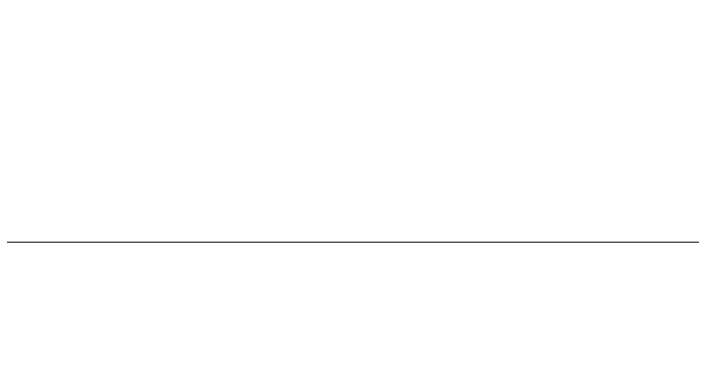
# Model space of a CAD drawing. Header units: inches. Extents: x 542828 to 543045, y 9574173 to 9574200.
# Drawn here: x 542829.92287 to 542829.93847, y 9574192.4675 to 9574192.47579 of the extents above; entities that cross this region are included whole.
import ezdxf

# ---------------------------------------------------------------- set-up
doc = ezdxf.new("R2010")
doc.units = ezdxf.units.IN
doc.header["$MEASUREMENT"] = 0
doc.layers.add('I-ARQ', color=8, linetype='Continuous')
doc.layers.add('I-ESGOTO', color=6, linetype='Continuous')

# ---------------------------------------------------------------- blocks, each defined once
blk = doc.blocks.new('*U106')
at = {"color": 2}
blk.add_wipeout([(0.020128, 0.020128), (1.455773, -1.415517), (1.415517, -1.455773), (-0.020128, -0.020128)], dxfattribs=at)

msp = doc.modelspace()

# ---------------------------------------------------------------- linework, layer by layer
at = {"layer": 'I-ARQ', "lineweight": 5}
for points in [[(542829.992632, 9574192.463706), (542829.989075, 9574192.441945), (542829.969409, 9574192.426558), (542829.947431, 9574192.428342), (542829.947431, 9574192.428342), (542829.925453, 9574192.430126), (542829.908526, 9574192.448483), (542829.908526, 9574192.470534)], [(542829.991886, 9574192.463299), (542829.988135, 9574192.442024), (542829.968745, 9574192.427146), (542829.947225, 9574192.429029), (542829.947225, 9574192.429029), (542829.925704, 9574192.430912), (542829.909193, 9574192.44893), (542829.909193, 9574192.470534)], [(542829.988874, 9574192.46383), (542829.985397, 9574192.444118), (542829.967432, 9574192.430332), (542829.947491, 9574192.432077), (542829.947491, 9574192.432077), (542829.927552, 9574192.433821), (542829.912252, 9574192.450517), (542829.912252, 9574192.470534)]]:
    msp.add_open_spline(points, degree=3, knots=[0, 0, 0, 0, 0.5, 0.5, 0.5, 0.5, 1, 1, 1, 1], dxfattribs=at)
msp.add_open_spline([(542829.943277, 9574192.470534), (542829.943277, 9574192.470534), (542829.912252, 9574192.470534), (542829.912252, 9574192.470534)], degree=3, dxfattribs=at)

# ---------------------------------------------------------------- next in the draw order: block references
at = {"layer": 'I-ESGOTO', "rotation": 180}
msp.add_blockref('*U106', (542831.229751, 9574192.189992), dxfattribs=at)

doc.saveas('drawing.dxf')
